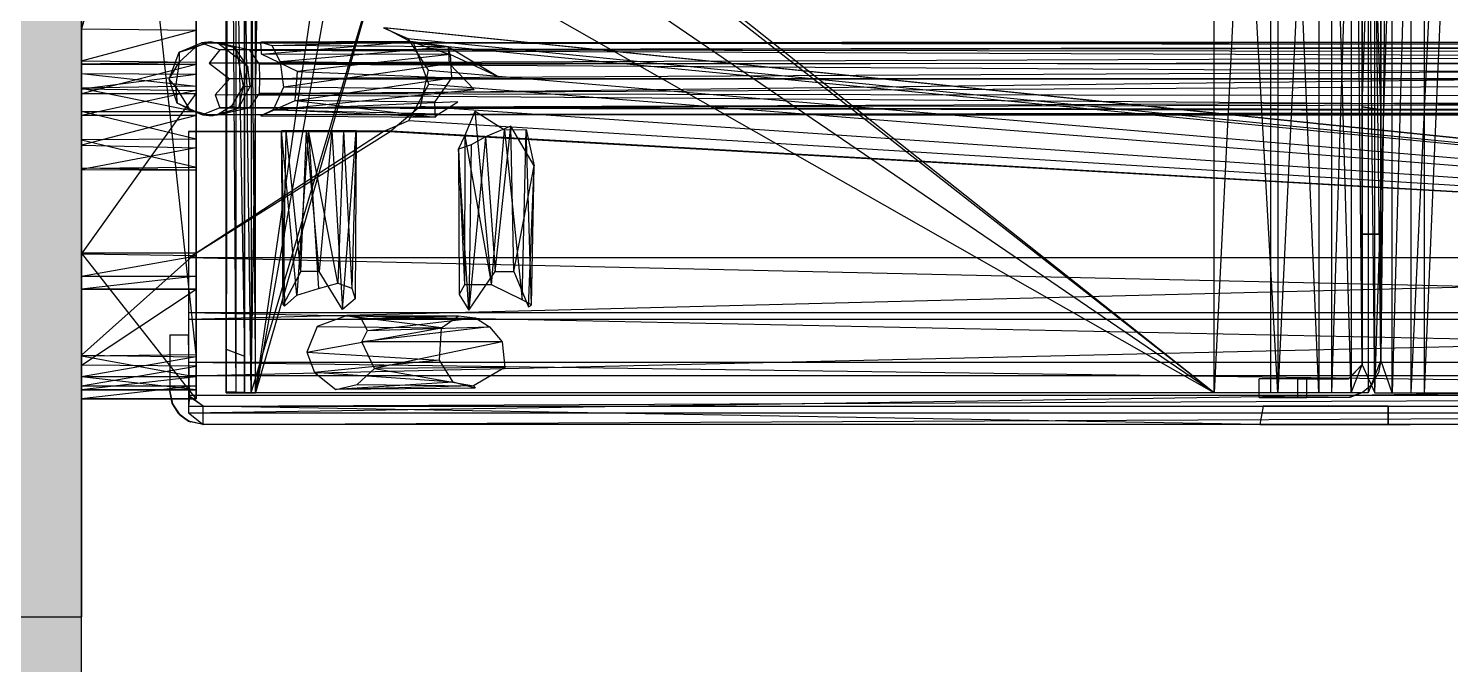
# Model space of a CAD drawing. Header units: inches. Extents: x 0 to 54693, y 0 to 31146.
# Drawn here: x 47749.7 to 47845.7, y 15995.1 to 16038 of the extents above; entities that cross this region are included whole.
import ezdxf
from ezdxf.lldxf.tags import DXFTag

# ---------------------------------------------------------------- set-up
doc = ezdxf.new("R2010")
doc.units = ezdxf.units.IN
doc.header["$MEASUREMENT"] = 0
doc.layers.add('Added', color=3, linetype='Continuous')
tags = doc.linetypes.add('fein_strichliert-A04HDE1766', pattern=[4, 1, -2, 1]).pattern_tags.tags
tags[8:9] = [DXFTag(74, 4), DXFTag(75, 0), DXFTag(340, '0'), DXFTag(46, 0.0), DXFTag(50, 0.0), DXFTag(44, 0.0), DXFTag(45, 0.0)]
tags[6:7] = [DXFTag(74, 4), DXFTag(75, 0), DXFTag(340, '0'), DXFTag(46, 0.0), DXFTag(50, 0.0), DXFTag(44, 0.0), DXFTag(45, 0.0)]
tags[4:5] = [DXFTag(74, 4), DXFTag(75, 0), DXFTag(340, '0'), DXFTag(46, 0.0), DXFTag(50, 0.0), DXFTag(44, 0.0), DXFTag(45, 0.0)]

msp = doc.modelspace()

# ---------------------------------------------------------------- linework, layer by layer
at = {"layer": 'Added', "linetype": 'fein_strichliert-A04HDE1766', "lineweight": -2, "ltscale": 0.18}
msp.add_line((47753.23, 16998.326), (47753.23, 15998.326), dxfattribs=at)
at = {"layer": 'Added', "linetype": 'Continuous', "lineweight": -2, "ltscale": 0.18}
for p, q in [((47753.23, 15998.326), (47753.23, 16998.326)), ((47753.23, 16013.037), (47753.23, 16090.237)), ((47760.989, 16013.037), (47760.989, 16090.237)), ((47762.994, 16089.837), (47763, 16013.435)), ((47763.166, 16089.837), (47763, 16013.435)), ((47763.166, 16089.837), (47763.653, 16013.437)), ((47763.653, 16089.837), (47763.653, 16013.437)), ((47764.684, 16013.437), (47763.653, 16089.837)), ((47764.246, 16013.437), (47764.247, 16089.837)), ((47764.247, 16089.837), (47764.993, 16013.437)), ((47764.736, 16089.837), (47764.684, 16013.437)), ((47764.993, 16013.437), (47764.98, 16089.837)), ((47834, 16013.437), (47829.694, 16089.837)), ((47829.694, 16013.437), (47829.694, 16089.837)), ((47833.521, 16089.837), (47829.694, 16013.437)), ((47836.765, 16013.437), (47833.521, 16089.837)), ((47833.521, 16013.437), (47833.521, 16089.837)), ((47834, 16089.837), (47834, 16013.437)), ((47837.649, 16089.837), (47834, 16013.437)), ((47838.933, 16013.437), (47836.765, 16089.837)), ((47836.765, 16089.837), (47836.765, 16013.437)), ((47837.649, 16013.437), (47840.088, 16089.837)), ((47837.649, 16013.437), (47837.649, 16089.837)), ((47838.933, 16089.837), (47838.933, 16013.437)), ((47839.692, 16015.355), (47838.933, 16089.837)), ((47840.944, 16015.637), (47840.088, 16089.837)), ((47840.088, 16089.837), (47840.088, 16013.437)), ((47840.551, 16013.437), (47842.989, 16089.837)), ((47840.551, 16013.437), (47840.551, 16089.837)), ((47841.706, 16089.837), (47840.944, 16015.637)), ((47841.706, 16013.437), (47841.706, 16089.837)), ((47843.873, 16089.837), (47841.706, 16013.437)), ((47842.989, 16013.437), (47842.989, 16089.837)), ((47842.989, 16013.437), (47846.639, 16089.837)), ((47847.117, 16089.837), (47843.873, 16013.437)), ((47843.873, 16089.837), (47843.873, 16013.437)), ((47839.692, 16087.953), (47839.692, 16015.355)), ((47839.692, 16087.921), (47839.694, 16029.137)), ((47839.694, 16032.735), (47839.692, 16087.921)), ((47839.692, 16015.321), (47839.692, 16087.921)), ((47840.551, 16013.437), (47839.692, 16087.921)), ((47840.944, 16015.637), (47840.944, 16087.637)), ((47840.944, 16087.637), (47840.944, 16015.637)), ((47760.989, 16016.028), (47753.23, 16087.246)), ((47753.23, 16015.929), (47753.23, 16087.246)), ((47760.989, 16087.348), (47760.989, 16016.028)), ((47762.994, 16086.84), (47762.994, 16013.516)), ((47762.994, 16086.84), (47764.244, 16015.906)), ((47763, 16013.435), (47762.994, 16086.84)), ((47762.994, 16016.396), (47762.994, 16086.84)), ((47764.246, 16013.437), (47764.244, 16087.024)), ((47764.244, 16087.024), (47764.244, 16015.906)), ((47764.244, 16013.46), (47764.244, 16087.024)), ((47840.944, 16015.637), (47840.944, 16075.153)), ((47753.23, 16013.037), (47753.23, 16074.47)), ((47753.23, 16013.037), (47753.23, 16072.317)), ((47839.694, 16070.732), (47839.692, 16015.355)), ((47839.694, 16070.732), (47839.694, 16032.778)), ((47839.694, 16032.735), (47839.695, 16070.707)), ((47839.694, 16032.778), (47840.944, 16070.492)), ((47840.944, 16032.564), (47839.695, 16070.707)), ((47840.944, 16032.564), (47840.944, 16070.534)), ((47840.944, 16070.534), (47840.944, 16015.637)), ((47840.944, 16070.492), (47840.944, 16032.538)), ((47840.944, 16070.492), (47840.944, 16015.637)), ((47753.23, 16069.827), (47753.23, 16013.037)), ((47760.989, 16069.792), (47760.989, 16033.85)), ((47760.989, 16069.792), (47760.989, 16034.961)), ((47753.23, 16034.995), (47753.23, 16068.421)), ((47760.989, 16034.961), (47760.989, 16068.365)), ((47753.23, 16035.637), (47753.23, 16065.351)), ((47753.23, 16038.008), (47753.23, 16065.351)), ((47760.989, 16065.267), (47753.23, 16038.008)), ((47760.989, 16034.961), (47760.989, 16065.267)), ((47760.989, 16037.924), (47760.989, 16065.267)), ((47764.993, 16013.437), (47770.741, 16052.92)), ((47753.23, 16022.887), (47753.23, 16051.495)), ((47753.23, 16015.929), (47753.231, 16051.376)), ((47760.989, 16029.979), (47760.989, 16049.781)), ((47760.989, 16033.85), (47760.989, 16049.781)), ((47764.684, 16013.437), (47765.244, 16049.727)), ((47753.23, 16022.887), (47753.229, 16048.911)), ((47753.23, 16013.037), (47753.23, 16048.552)), ((47760.989, 16013.037), (47760.989, 16048.67)), ((47760.989, 16048.489), (47760.989, 16013.037)), ((47760.989, 16048.489), (47760.989, 16022.887)), ((47771.287, 16048.316), (47764.993, 16013.437)), ((47829.694, 16013.437), (47785.845, 16047.782)), ((47829.694, 16013.437), (47785.976, 16048.115)), ((47753.23, 16015.929), (47753.23, 16045.72)), ((47764.684, 16013.437), (47774.101, 16045.087)), ((47774.101, 16045.087), (47764.993, 16013.437)), ((47829.694, 16013.437), (47774.101, 16045.087)), ((47829.694, 16013.437), (47783.287, 16045.087)), ((47760.989, 16016.028), (47760.989, 16044.306)), ((47753.229, 16042.006), (47753.23, 16022.887)), ((47753.23, 16015.929), (47753.23, 16042.127)), ((47760.989, 16042.244), (47760.989, 16016.028)), ((47760.989, 16041.55), (47760.989, 16022.887)), ((47753.23, 16015.929), (47753.23, 16040.423)), ((47753.231, 16040.296), (47753.23, 16022.887)), ((47760.989, 16016.028), (47760.989, 16040.296)), ((47760.989, 16039.867), (47760.989, 16022.887)), ((47760.989, 16016.028), (47760.989, 16039.651)), ((47760.989, 16039.651), (47760.989, 16013.643)), ((47760.989, 16039.651), (47760.989, 16022.887)), ((47760.989, 16015.869), (47760.989, 16039.651)), ((47753.23, 16039.561), (47753.23, 16015.981)), ((47753.23, 16039.561), (47753.23, 16022.887)), ((47753.23, 16039.561), (47753.23, 16013.647)), ((47753.23, 16039.561), (47753.23, 16015.929)), ((47753.23, 16038.008), (47753.247, 16035.849)), ((47753.23, 16038.008), (47760.989, 16037.924)), ((47753.247, 16035.849), (47760.989, 16037.924)), ((47760.983, 16035.76), (47760.989, 16037.924)), ((47760.989, 16037.924), (47760.989, 16035.637)), ((47760.989, 16034.961), (47760.989, 16037.924)), ((47773.629, 16038.07), (47775.269, 16037.367)), ((47924.805, 16022.553), (47773.629, 16038.07)), ((47775.68, 16037.023), (47773.689, 16038.077)), ((47924.805, 16022.553), (47773.689, 16038.077)), ((47760.934, 16036.783), (47759.832, 16035.772)), ((47761.979, 16037.135), (47759.839, 16036.432)), ((47759.839, 16036.432), (47761.348, 16037.076)), ((47759.839, 16036.432), (47760.934, 16036.783)), ((47761.979, 16037.135), (47760.934, 16036.783)), ((47761.979, 16037.135), (47761.348, 16037.076)), ((47939.223, 16037.134), (47761.348, 16037.076)), ((47761.348, 16037.076), (47938.641, 16036.871)), ((47761.348, 16037.076), (47762.576, 16036.592)), ((47762.447, 16037.068), (47761.348, 16037.076)), ((47763.581, 16036.739), (47761.979, 16037.135)), ((47761.979, 16037.135), (47762.447, 16037.068)), ((47762.447, 16037.068), (47939.223, 16037.134)), ((47764.595, 16036.569), (47762.447, 16037.068)), ((47762.447, 16037.068), (47763.789, 16036.026)), ((47763.581, 16036.739), (47762.447, 16037.068)), ((47939.814, 16036.811), (47762.447, 16037.068)), ((47938.641, 16036.871), (47762.576, 16036.592)), ((47764.457, 16035.453), (47763.581, 16036.739)), ((47763.581, 16036.739), (47763.789, 16036.026)), ((47939.814, 16036.811), (47764.595, 16036.569)), ((47775.474, 16037.161), (47765.35, 16037.119)), ((47765.385, 16036.303), (47765.35, 16037.119)), ((47765.35, 16037.119), (47766.079, 16036.883)), ((47765.385, 16036.303), (47775.474, 16037.161)), ((47766.079, 16036.883), (47775.474, 16037.161)), ((47766.079, 16036.883), (47766.652, 16035.795)), ((47778.017, 16036.804), (47766.079, 16036.883)), ((47778.017, 16036.804), (47766.652, 16035.795)), ((47775.269, 16037.367), (47776.63, 16035.226)), ((47775.269, 16037.367), (47924.805, 16022.553)), ((47775.474, 16037.161), (47778.131, 16036.287)), ((47778.017, 16036.804), (47775.474, 16037.161)), ((47776.682, 16034.271), (47775.68, 16037.023)), ((47924.805, 16022.553), (47775.68, 16037.023)), ((47778.017, 16036.804), (47781.427, 16034.75)), ((47778.131, 16036.287), (47778.017, 16036.804)), ((47778.072, 16035.652), (47778.017, 16036.804)), ((47753.247, 16035.849), (47753.23, 16035.637)), ((47760.983, 16035.76), (47753.23, 16035.637)), ((47753.247, 16035.849), (47760.983, 16035.76)), ((47759.148, 16034.617), (47759.839, 16036.432)), ((47759.148, 16034.617), (47759.832, 16035.772)), ((47759.832, 16035.772), (47759.578, 16034.115)), ((47759.839, 16036.432), (47759.832, 16035.772)), ((47760.989, 16035.637), (47760.983, 16035.76)), ((47762.576, 16036.592), (47761.855, 16035.693)), ((47938.323, 16036.358), (47761.855, 16035.693)), ((47938.323, 16036.358), (47762.576, 16036.592)), ((47763.789, 16036.026), (47764.154, 16034.133)), ((47764.457, 16035.453), (47763.789, 16036.026)), ((47765.249, 16035.624), (47764.595, 16036.569)), ((47764.595, 16036.569), (47940.286, 16035.844)), ((47765.249, 16035.624), (47940.286, 16035.844)), ((47778.131, 16036.287), (47765.385, 16036.303)), ((47767.817, 16035.132), (47765.385, 16036.303)), ((47778.072, 16035.652), (47766.652, 16035.795)), ((47766.652, 16035.795), (47766.885, 16034.079)), ((47778.131, 16036.287), (47767.817, 16035.132)), ((47781.427, 16034.75), (47778.131, 16036.287)), ((47778.131, 16036.287), (47778.208, 16034.705)), ((47753.23, 16033.637), (47760.989, 16035.637)), ((47753.23, 16035.637), (47760.989, 16035.637)), ((47753.23, 16034.995), (47753.23, 16034.005)), ((47753.23, 16034.995), (47760.989, 16034.961)), ((47753.23, 16034.995), (47760.988, 16034.134)), ((47753.23, 16034.995), (47753.23, 16033.959)), ((47753.23, 16033.959), (47760.989, 16034.961)), ((47760.988, 16034.134), (47760.989, 16035.637)), ((47760.989, 16034.961), (47760.988, 16034.134)), ((47760.989, 16034.961), (47760.989, 16035.637)), ((47760.989, 16033.85), (47760.989, 16034.961)), ((47761.855, 16035.693), (47763.233, 16034.637)), ((47938.106, 16035.547), (47761.855, 16035.693)), ((47938.106, 16035.547), (47763.233, 16034.637)), ((47764.457, 16035.453), (47764.154, 16034.133)), ((47764.626, 16034.125), (47764.457, 16035.453)), ((47765.278, 16034.646), (47765.249, 16035.624)), ((47940.438, 16034.6), (47765.249, 16035.624)), ((47778.072, 16035.652), (47766.885, 16034.079)), ((47767.654, 16033.177), (47767.817, 16035.132)), ((47767.817, 16035.132), (47778.208, 16034.705)), ((47776.63, 16035.226), (47776.107, 16032.78)), ((47776.63, 16035.226), (47924.805, 16022.553)), ((47779.745, 16033.92), (47778.072, 16035.652)), ((47760.988, 16034.134), (47753.23, 16034.005)), ((47753.23, 16034.005), (47760.989, 16032.431)), ((47753.23, 16033.959), (47760.989, 16033.85)), ((47760.989, 16033.85), (47753.23, 16032.16)), ((47759.578, 16034.115), (47759.148, 16034.617)), ((47759.692, 16032.997), (47759.148, 16034.617)), ((47759.578, 16034.115), (47760.525, 16032.571)), ((47759.578, 16034.115), (47759.692, 16032.997)), ((47760.988, 16034.134), (47760.989, 16033.637)), ((47760.989, 16032.431), (47760.988, 16034.134)), ((47760.989, 16033.85), (47760.989, 16032.16)), ((47763.233, 16034.637), (47762.273, 16033.551)), ((47762.273, 16033.551), (47850.61, 16034.637)), ((47850.61, 16034.637), (47763.233, 16034.637)), ((47764.154, 16034.133), (47763.366, 16032.791)), ((47764.154, 16034.133), (47763.842, 16032.664)), ((47763.842, 16032.664), (47764.626, 16034.125)), ((47764.154, 16034.133), (47764.626, 16034.125)), ((47765.251, 16033.642), (47765.278, 16034.646)), ((47940.438, 16034.6), (47765.251, 16033.642)), ((47765.278, 16034.646), (47940.438, 16034.6)), ((47766.885, 16034.079), (47766.176, 16032.535)), ((47766.176, 16032.535), (47779.745, 16033.92)), ((47779.745, 16033.92), (47766.885, 16034.079)), ((47767.654, 16033.177), (47778.208, 16034.705)), ((47775.337, 16031.836), (47776.682, 16034.271)), ((47776.682, 16034.271), (47924.805, 16022.553)), ((47778.208, 16034.705), (47777.068, 16033.067)), ((47753.23, 16033.637), (47753.23, 16020.441)), ((47753.23, 16033.637), (47753.23, 16030.527)), ((47753.23, 16033.637), (47760.989, 16033.637)), ((47753.23, 16022.8), (47760.989, 16033.637)), ((47760.525, 16032.571), (47759.692, 16032.997)), ((47761.41, 16032.197), (47759.692, 16032.997)), ((47760.989, 16030.557), (47760.989, 16033.637)), ((47760.989, 16022.691), (47760.989, 16033.637)), ((47850.969, 16032.869), (47762.273, 16033.551)), ((47762.273, 16033.551), (47762.576, 16032.682)), ((47764.595, 16032.698), (47765.251, 16033.642)), ((47764.595, 16032.698), (47940.268, 16033.366)), ((47765.251, 16033.642), (47940.268, 16033.366)), ((47765.356, 16032.148), (47767.654, 16033.177)), ((47778.638, 16033.076), (47766.176, 16032.535)), ((47777.068, 16033.067), (47767.654, 16033.177)), ((47767.654, 16033.177), (47777.122, 16032.044)), ((47777.068, 16033.067), (47777.122, 16032.044)), ((47777.36, 16032.273), (47778.638, 16033.076)), ((47753.23, 16032.431), (47760.989, 16032.431)), ((47760.989, 16030.557), (47753.23, 16032.431)), ((47753.23, 16030.527), (47753.23, 16032.431)), ((47753.23, 16032.16), (47753.23, 16030.149)), ((47760.989, 16032.16), (47753.23, 16032.16)), ((47760.989, 16032.16), (47753.23, 16030.149)), ((47760.525, 16032.571), (47762.07, 16032.139)), ((47760.525, 16032.571), (47761.41, 16032.197)), ((47760.989, 16030.557), (47760.989, 16032.431)), ((47760.989, 16029.979), (47760.989, 16032.16)), ((47762.576, 16032.682), (47761.41, 16032.197)), ((47938.725, 16032.336), (47761.41, 16032.197)), ((47761.41, 16032.197), (47762.427, 16032.207)), ((47761.41, 16032.197), (47762.07, 16032.139)), ((47939.214, 16032.14), (47761.41, 16032.197)), ((47762.07, 16032.139), (47763.842, 16032.664)), ((47762.427, 16032.207), (47762.07, 16032.139)), ((47763.366, 16032.791), (47762.427, 16032.207)), ((47762.427, 16032.207), (47764.595, 16032.698)), ((47762.427, 16032.207), (47763.842, 16032.664)), ((47939.783, 16032.439), (47762.427, 16032.207)), ((47939.214, 16032.14), (47762.427, 16032.207)), ((47850.969, 16032.869), (47762.576, 16032.682)), ((47762.576, 16032.682), (47938.725, 16032.336)), ((47763.366, 16032.791), (47763.842, 16032.664)), ((47939.783, 16032.439), (47764.595, 16032.698)), ((47766.176, 16032.535), (47765.356, 16032.148)), ((47765.356, 16032.148), (47777.122, 16032.044)), ((47777.122, 16032.044), (47766.176, 16032.535)), ((47766.176, 16032.535), (47777.36, 16032.273)), ((47776.107, 16032.78), (47774.14, 16031.12)), ((47924.805, 16022.553), (47776.107, 16032.78)), ((47777.122, 16032.044), (47777.36, 16032.273)), ((47779.113, 16030.779), (47779.817, 16032.464)), ((47779.817, 16032.464), (47781.785, 16031.203)), ((47780.92, 16020.734), (47779.817, 16032.464)), ((47839.692, 16015.355), (47839.694, 16032.778)), ((47839.694, 16032.778), (47840.944, 16032.538)), ((47839.694, 16029.137), (47839.694, 16032.778)), ((47840.944, 16032.564), (47839.694, 16032.735)), ((47840.944, 16029.137), (47840.944, 16032.564)), ((47840.944, 16032.564), (47840.944, 16015.637)), ((47840.944, 16015.637), (47840.944, 16032.538)), ((47840.944, 16032.538), (47840.944, 16028.175)), ((47774.14, 16031.12), (47760.461, 16031.082)), ((47760.461, 16022.553), (47774.14, 16031.12)), ((47760.461, 16031.082), (47773.608, 16031.088)), ((47760.461, 16022.553), (47773.608, 16031.088)), ((47760.461, 16031.082), (47760.461, 16012.092)), ((47766.746, 16031.138), (47768.564, 16031.139)), ((47767.781, 16020.043), (47766.746, 16031.138)), ((47766.746, 16031.138), (47766.946, 16019.284)), ((47766.842, 16019.382), (47766.746, 16031.138)), ((47766.746, 16031.138), (47767.045, 16031.134)), ((47770.147, 16031.138), (47766.746, 16031.138)), ((47766.842, 16019.382), (47767.045, 16031.134)), ((47767.045, 16031.134), (47768.419, 16031.137)), ((47768.034, 16021.637), (47767.045, 16031.134)), ((47768.564, 16031.139), (47767.781, 16020.043)), ((47768.034, 16021.637), (47768.419, 16031.137)), ((47768.419, 16031.137), (47770.147, 16031.138)), ((47769.291, 16021.637), (47768.419, 16031.137)), ((47768.564, 16031.139), (47771.776, 16031.14)), ((47768.564, 16031.139), (47769.245, 16020.482)), ((47770.537, 16020.853), (47768.564, 16031.139)), ((47768.564, 16031.139), (47770.147, 16031.138)), ((47770.929, 16031.137), (47768.564, 16031.139)), ((47770.147, 16031.138), (47769.291, 16021.637)), ((47770.147, 16031.138), (47771.776, 16031.14)), ((47770.147, 16031.138), (47770.866, 16019.078)), ((47770.929, 16031.137), (47770.537, 16020.853)), ((47770.866, 16019.078), (47771.776, 16031.14)), ((47771.776, 16031.14), (47770.929, 16031.137)), ((47770.929, 16031.137), (47771.493, 16020.513)), ((47771.776, 16031.14), (47771.493, 16020.513)), ((47771.776, 16031.14), (47771.719, 16019.782)), ((47773.608, 16031.088), (47775.337, 16031.836)), ((47774.14, 16031.12), (47773.608, 16031.088)), ((47924.805, 16022.553), (47773.608, 16031.088)), ((47774.14, 16031.12), (47924.805, 16022.553)), ((47775.337, 16031.836), (47924.805, 16022.553)), ((47782.213, 16031.446), (47780.51, 16030.715)), ((47780.92, 16020.734), (47781.785, 16031.203)), ((47781.167, 16021.637), (47782.213, 16031.446)), ((47781.785, 16031.203), (47783.261, 16031.22)), ((47781.785, 16031.203), (47782.983, 16019.723)), ((47782.419, 16021.637), (47782.213, 16031.446)), ((47783.79, 16028.776), (47782.213, 16031.446)), ((47782.983, 16019.723), (47783.261, 16031.22)), ((47783.261, 16031.22), (47783.79, 16028.776)), ((47783.61, 16019.373), (47783.261, 16031.22)), ((47760.989, 16030.557), (47753.23, 16030.527)), ((47753.23, 16020.441), (47753.23, 16030.527)), ((47753.23, 16030.527), (47753.23, 16028.6)), ((47753.23, 16030.527), (47760.989, 16028.668)), ((47753.23, 16030.149), (47760.989, 16029.979)), ((47753.23, 16020.437), (47753.23, 16030.149)), ((47753.23, 16013.037), (47753.23, 16030.149)), ((47753.23, 16030.149), (47753.231, 16028.516)), ((47760.989, 16028.668), (47760.989, 16030.557)), ((47760.989, 16020.447), (47760.989, 16030.557)), ((47778.686, 16029.892), (47779.113, 16030.779)), ((47779.551, 16030.178), (47778.686, 16029.892)), ((47779.113, 16030.779), (47779.094, 16020.725)), ((47779.113, 16030.779), (47780.92, 16020.734)), ((47780.51, 16030.715), (47779.376, 16019.031)), ((47779.551, 16030.178), (47779.376, 16019.031)), ((47780.51, 16030.715), (47779.551, 16030.178)), ((47780.51, 16030.715), (47781.167, 16021.637)), ((47760.989, 16029.979), (47753.231, 16028.516)), ((47760.989, 16029.979), (47760.989, 16020.437)), ((47760.989, 16029.979), (47760.989, 16028.482)), ((47778.686, 16029.892), (47778.723, 16020.08)), ((47779.376, 16019.031), (47778.686, 16029.892)), ((47778.686, 16029.892), (47779.094, 16020.725)), ((47839.694, 16029.137), (47839.692, 16015.355)), ((47839.692, 16015.321), (47839.694, 16029.137)), ((47839.694, 16029.137), (47839.695, 16025.952)), ((47839.694, 16025.995), (47839.694, 16029.137)), ((47840.944, 16026.02), (47840.944, 16029.137)), ((47840.944, 16029.137), (47840.944, 16015.637)), ((47753.23, 16028.6), (47760.989, 16028.668)), ((47753.23, 16028.6), (47753.23, 16020.437)), ((47760.989, 16028.482), (47753.23, 16028.6)), ((47753.23, 16028.6), (47753.231, 16028.516)), ((47753.23, 16020.441), (47753.23, 16028.6)), ((47753.23, 16020.437), (47753.231, 16028.516)), ((47753.231, 16028.516), (47760.989, 16028.482)), ((47782.419, 16021.637), (47783.79, 16028.776)), ((47783.404, 16019.246), (47783.79, 16028.776)), ((47783.61, 16019.373), (47783.79, 16028.776)), ((47840.944, 16015.637), (47840.944, 16028.175)), ((47840.944, 16028.175), (47840.944, 16025.477)), ((47839.694, 16025.995), (47839.692, 16015.355)), ((47839.695, 16025.952), (47839.692, 16015.321)), ((47839.695, 16024.143), (47839.694, 16025.995)), ((47839.695, 16025.952), (47839.694, 16024.141)), ((47840.944, 16024.143), (47840.944, 16026.02)), ((47840.944, 16015.637), (47840.944, 16026.02)), ((47840.944, 16025.477), (47840.944, 16024.141)), ((47839.695, 16024.143), (47839.692, 16015.355)), ((47839.692, 16015.321), (47839.694, 16024.141)), ((47839.692, 16015.355), (47839.694, 16024.141)), ((47839.694, 16024.141), (47840.944, 16024.143)), ((47839.694, 16024.141), (47839.695, 16024.143)), ((47840.944, 16024.141), (47839.694, 16024.141)), ((47840.944, 16024.141), (47839.695, 16024.143)), ((47840.944, 16024.143), (47840.944, 16015.637)), ((47840.944, 16024.143), (47840.944, 16015.637)), ((47840.944, 16024.143), (47840.944, 16024.141)), ((47840.944, 16015.637), (47840.944, 16024.141)), ((47760.989, 16013.037), (47753.23, 16022.887)), ((47753.23, 16015.981), (47760.989, 16022.887)), ((47753.23, 16022.887), (47760.989, 16022.887)), ((47753.23, 16020.441), (47753.23, 16022.8)), ((47760.989, 16022.691), (47753.23, 16022.8)), ((47753.23, 16021.316), (47760.989, 16022.691)), ((47924.805, 16018.872), (47760.461, 16022.553)), ((47924.805, 16022.553), (47760.461, 16022.553)), ((47760.461, 16018.412), (47924.805, 16022.553)), ((47760.989, 16015.869), (47760.989, 16022.887)), ((47760.989, 16022.691), (47760.989, 16020.447)), ((47760.989, 16021.316), (47760.989, 16022.691)), ((47768.034, 16021.637), (47766.842, 16019.382)), ((47769.291, 16021.637), (47768.034, 16021.637)), ((47770.866, 16019.078), (47769.291, 16021.637)), ((47779.376, 16019.031), (47781.167, 16021.637)), ((47781.167, 16021.637), (47782.419, 16021.637)), ((47782.419, 16021.637), (47783.404, 16019.246)), ((47760.989, 16021.316), (47753.23, 16020.441)), ((47753.23, 16021.316), (47753.23, 16020.441)), ((47753.23, 16021.316), (47760.989, 16021.316)), ((47760.989, 16020.447), (47753.23, 16020.437)), ((47753.23, 16020.441), (47760.989, 16020.447)), ((47753.23, 16020.441), (47753.23, 16020.437)), ((47753.23, 16013.038), (47753.23, 16020.437)), ((47753.23, 16020.437), (47760.989, 16020.437)), ((47753.23, 16020.437), (47753.231, 16015.319)), ((47753.231, 16015.319), (47760.989, 16020.437)), ((47767.781, 16020.043), (47769.245, 16020.482)), ((47769.245, 16020.482), (47770.537, 16020.853)), ((47770.537, 16020.853), (47771.493, 16020.513)), ((47771.493, 16020.513), (47771.719, 16019.782)), ((47779.094, 16020.725), (47778.723, 16020.08)), ((47780.92, 16020.734), (47779.094, 16020.725)), ((47782.983, 16019.723), (47780.92, 16020.734)), ((47766.946, 16019.284), (47767.781, 16020.043)), ((47771.719, 16019.782), (47770.866, 16019.078)), ((47778.723, 16020.08), (47779.376, 16019.031)), ((47783.61, 16019.373), (47782.983, 16019.723)), ((47760.461, 16018.872), (47924.805, 16015.482)), ((47760.461, 16018.872), (47924.805, 16018.872)), ((47766.842, 16019.382), (47766.946, 16019.284)), ((47771.096, 16018.636), (47769.151, 16017.927)), ((47777.55, 16017.821), (47771.096, 16018.636)), ((47772.115, 16018.468), (47771.096, 16018.636)), ((47771.096, 16018.636), (47778.697, 16018.629)), ((47772.115, 16018.468), (47778.697, 16018.629)), ((47772.115, 16018.468), (47779.829, 16018.508)), ((47772.546, 16017.639), (47779.829, 16018.508)), ((47777.55, 16017.821), (47778.697, 16018.629)), ((47778.697, 16018.629), (47779.829, 16018.508)), ((47779.829, 16018.508), (47780.771, 16017.886)), ((47783.404, 16019.246), (47783.61, 16019.373)), ((47760.461, 16018.412), (47924.805, 16018.412)), ((47760.461, 16014.598), (47924.805, 16018.412)), ((47769.151, 16017.927), (47768.454, 16016.189)), ((47768.454, 16016.189), (47777.55, 16017.821)), ((47769.151, 16017.927), (47777.55, 16017.821)), ((47772.546, 16017.639), (47772.115, 16018.468)), ((47780.771, 16017.886), (47772.173, 16016.888)), ((47772.173, 16016.888), (47772.546, 16017.639)), ((47772.546, 16017.639), (47780.771, 16017.886)), ((47777.4, 16015.651), (47777.55, 16017.821)), ((47780.771, 16017.886), (47781.632, 16016.892)), ((47759.211, 16017.355), (47759.211, 16013.553)), ((47759.211, 16017.355), (47760.461, 16017.355)), ((47760.537, 16013.17), (47760.461, 16017.355)), ((47781.632, 16016.892), (47772.173, 16016.888)), ((47773.009, 16015.088), (47772.173, 16016.888)), ((47781.632, 16016.892), (47773.009, 16015.088)), ((47781.632, 16016.892), (47781.821, 16015.162)), ((47753.23, 16015.929), (47760.989, 16016.028)), ((47753.23, 16013.647), (47753.23, 16015.981)), ((47753.23, 16015.981), (47760.989, 16015.869)), ((47753.23, 16015.929), (47753.23, 16013.643)), ((47753.23, 16014.516), (47753.23, 16015.929)), ((47753.23, 16015.929), (47760.989, 16014.516)), ((47753.23, 16015.929), (47753.23, 16013.647)), ((47760.989, 16015.869), (47753.23, 16014.516)), ((47760.989, 16016.028), (47760.989, 16013.643)), ((47760.989, 16016.028), (47760.989, 16014.516)), ((47760.989, 16013.646), (47760.989, 16016.028)), ((47760.989, 16015.869), (47760.989, 16013.643)), ((47760.989, 16014.516), (47760.989, 16015.869)), ((47762.994, 16013.516), (47762.994, 16016.396)), ((47762.994, 16016.396), (47764.244, 16015.906)), ((47764.244, 16015.906), (47764.244, 16013.46)), ((47768.454, 16016.189), (47768.975, 16014.806)), ((47768.454, 16016.189), (47777.4, 16015.651)), ((47777.4, 16015.651), (47768.975, 16014.806)), ((47778.325, 16014.168), (47777.4, 16015.651)), ((47840.944, 16015.637), (47840.088, 16013.437)), ((47840.944, 16015.637), (47840.794, 16014.782)), ((47840.944, 16015.637), (47840.794, 16014.782)), ((47841.706, 16013.437), (47840.944, 16015.637)), ((47753.23, 16013.038), (47753.231, 16015.319)), ((47753.231, 16015.319), (47753.23, 16013.916)), ((47753.23, 16013.916), (47760.989, 16015.238)), ((47760.989, 16015.238), (47753.231, 16015.319)), ((47924.805, 16013.255), (47760.461, 16015.482)), ((47924.805, 16015.482), (47760.461, 16015.482)), ((47778.325, 16014.168), (47768.975, 16014.806)), ((47768.975, 16014.806), (47770.416, 16013.663)), ((47771.846, 16014.005), (47773.009, 16015.088)), ((47781.821, 16015.162), (47773.009, 16015.088)), ((47773.009, 16015.088), (47779.704, 16013.905)), ((47781.821, 16015.162), (47779.704, 16013.905)), ((47838.76, 16014.396), (47839.692, 16015.321)), ((47839.692, 16015.355), (47838.796, 16014.411)), ((47838.796, 16014.411), (47839.692, 16015.321)), ((47838.933, 16013.437), (47839.692, 16015.355)), ((47839.692, 16015.321), (47839.692, 16015.355)), ((47839.692, 16015.321), (47840.551, 16013.437)), ((47840.359, 16014.03), (47840.794, 16014.782)), ((47760.989, 16014.516), (47753.23, 16014.516)), ((47753.23, 16013.643), (47753.23, 16014.516)), ((47760.989, 16013.646), (47753.23, 16014.516)), ((47760.989, 16014.516), (47753.23, 16013.647)), ((47753.23, 16014.516), (47753.23, 16013.647)), ((47760.989, 16013.916), (47753.23, 16013.038)), ((47753.23, 16013.916), (47753.23, 16013.038)), ((47753.23, 16013.916), (47760.989, 16013.916)), ((47760.461, 16012.092), (47924.805, 16014.598)), ((47924.805, 16014.598), (47760.461, 16014.598)), ((47760.989, 16014.516), (47760.989, 16013.646)), ((47778.325, 16014.168), (47770.416, 16013.663)), ((47770.416, 16013.663), (47771.846, 16014.005)), ((47779.704, 16013.905), (47770.416, 16013.663)), ((47779.822, 16013.746), (47770.416, 16013.663)), ((47771.846, 16014.005), (47779.704, 16013.905)), ((47779.822, 16013.746), (47778.325, 16014.168)), ((47779.704, 16013.905), (47779.822, 16013.746)), ((47835.955, 16014.387), (47832.729, 16014.387)), ((47832.729, 16013.137), (47832.729, 16014.387)), ((47835.317, 16014.387), (47838.76, 16014.396)), ((47835.317, 16014.387), (47835.317, 16013.137)), ((47838.796, 16014.411), (47835.955, 16014.387)), ((47838.76, 16014.396), (47835.955, 16014.387)), ((47835.955, 16013.137), (47835.955, 16014.387)), ((47838.796, 16014.411), (47838.76, 16014.396)), ((47839.685, 16013.465), (47840.359, 16014.03)), ((47839.69, 16013.469), (47840.359, 16014.03)), ((47753.23, 16013.643), (47753.23, 16013.647)), ((47753.23, 16013.647), (47760.989, 16013.643)), ((47760.989, 16013.646), (47753.23, 16013.643)), ((47760.989, 16013.643), (47753.23, 16013.643)), ((47753.23, 16013.037), (47753.23, 16013.038)), ((47753.23, 16013.037), (47760.989, 16013.038)), ((47760.989, 16013.038), (47753.23, 16013.038)), ((47753.23, 16013.037), (47760.989, 16013.037)), ((47759.211, 16013.553), (47759.382, 16012.692)), ((47759.363, 16012.739), (47759.211, 16013.553)), ((47759.799, 16012.035), (47759.363, 16012.739)), ((47759.363, 16012.739), (47759.382, 16012.692)), ((47760.461, 16013.553), (47760.537, 16013.17)), ((47761.461, 16012.553), (47760.461, 16013.255)), ((47924.805, 16013.255), (47760.461, 16013.255)), ((47760.537, 16013.17), (47760.461, 16012.553)), ((47761.461, 16012.553), (47760.537, 16013.17)), ((47760.989, 16013.646), (47760.989, 16013.643)), ((47761.461, 16012.553), (47924.805, 16013.255)), ((47764.244, 16013.46), (47762.994, 16013.516)), ((47763, 16013.435), (47762.994, 16013.516)), ((47764.244, 16013.46), (47763, 16013.435)), ((47763.653, 16013.437), (47763, 16013.435)), ((47763, 16013.435), (47764.246, 16013.437)), ((47764.684, 16013.437), (47763.653, 16013.437)), ((47764.246, 16013.437), (47764.244, 16013.46)), ((47764.246, 16013.437), (47764.993, 16013.437)), ((47829.694, 16013.437), (47764.684, 16013.437)), ((47764.993, 16013.437), (47764.684, 16013.437)), ((47840.088, 16013.437), (47764.993, 16013.437)), ((47832.729, 16013.137), (47835.955, 16013.137)), ((47835.317, 16013.137), (47838.82, 16013.148)), ((47835.955, 16013.137), (47838.877, 16013.151)), ((47838.82, 16013.148), (47835.955, 16013.137)), ((47839.69, 16013.469), (47838.82, 16013.148)), ((47838.877, 16013.151), (47838.82, 16013.148)), ((47838.877, 16013.151), (47839.69, 16013.469)), ((47838.877, 16013.151), (47839.685, 16013.465)), ((47839.69, 16013.469), (47839.685, 16013.465)), ((47840.551, 16013.437), (47847.117, 16013.437)), ((47759.382, 16012.692), (47759.87, 16011.962)), ((47759.799, 16012.035), (47759.382, 16012.692)), ((47760.461, 16011.537), (47759.799, 16012.035)), ((47759.799, 16012.035), (47759.87, 16011.962)), ((47759.87, 16011.962), (47760.6, 16011.474)), ((47759.87, 16011.962), (47760.461, 16011.537)), ((47760.461, 16012.553), (47924.805, 16012.553)), ((47760.461, 16012.092), (47924.805, 16012.092)), ((47760.461, 16012.092), (47761.461, 16011.303)), ((47761.461, 16011.303), (47761.461, 16012.553)), ((47761.461, 16012.553), (47833.014, 16012.552)), ((47832.78, 16011.303), (47761.461, 16012.553)), ((47761.461, 16011.303), (47924.805, 16012.092)), ((47833.014, 16012.552), (47832.78, 16011.303)), ((47837.386, 16012.557), (47833.014, 16012.552)), ((47833.014, 16012.552), (47841.441, 16012.553)), ((47841.441, 16012.553), (47837.386, 16012.557)), ((47841.44, 16011.303), (47841.441, 16012.553)), ((47841.441, 16012.553), (47841.446, 16011.303)), ((47841.45, 16012.553), (47841.446, 16011.303)), ((47760.461, 16011.537), (47760.6, 16011.474)), ((47761.461, 16011.303), (47760.461, 16011.537)), ((47761.461, 16011.303), (47760.6, 16011.474)), ((47841.446, 16011.303), (47761.461, 16011.303)), ((47850.728, 16011.303), (47761.461, 16011.303)), ((47924.805, 16011.303), (47761.461, 16011.303)), ((47832.78, 16011.303), (47841.446, 16011.303)), ((47841.44, 16011.303), (47832.78, 16011.303)), ((47836.444, 16011.303), (47841.44, 16011.303)), ((47841.446, 16011.303), (47841.44, 16011.303)), ((47841.446, 16011.303), (47842.917, 16011.303)), ((46653.23, 15998.326), (47753.23, 15998.326)), ((47653.23, 15998.326), (47753.23, 15998.326)), ((47753.23, 11123.325), (47753.23, 15998.326))]:
    msp.add_line(p, q, dxfattribs=at)
for points in [[(47653.23, 16998.326), (47653.23, 15998.326), (47753.23, 16998.326), (47753.23, 15998.326)], [(47753.23, 15998.326), (47753.23, 16998.326), (47653.23, 15998.326), (47653.23, 16998.326)], [(47653.23, 15998.326), (47753.23, 15998.326), (47653.23, 9948.325), (47753.23, 9948.325)]]:
    msp.add_solid(points, dxfattribs=at)

doc.saveas('drawing.dxf')
